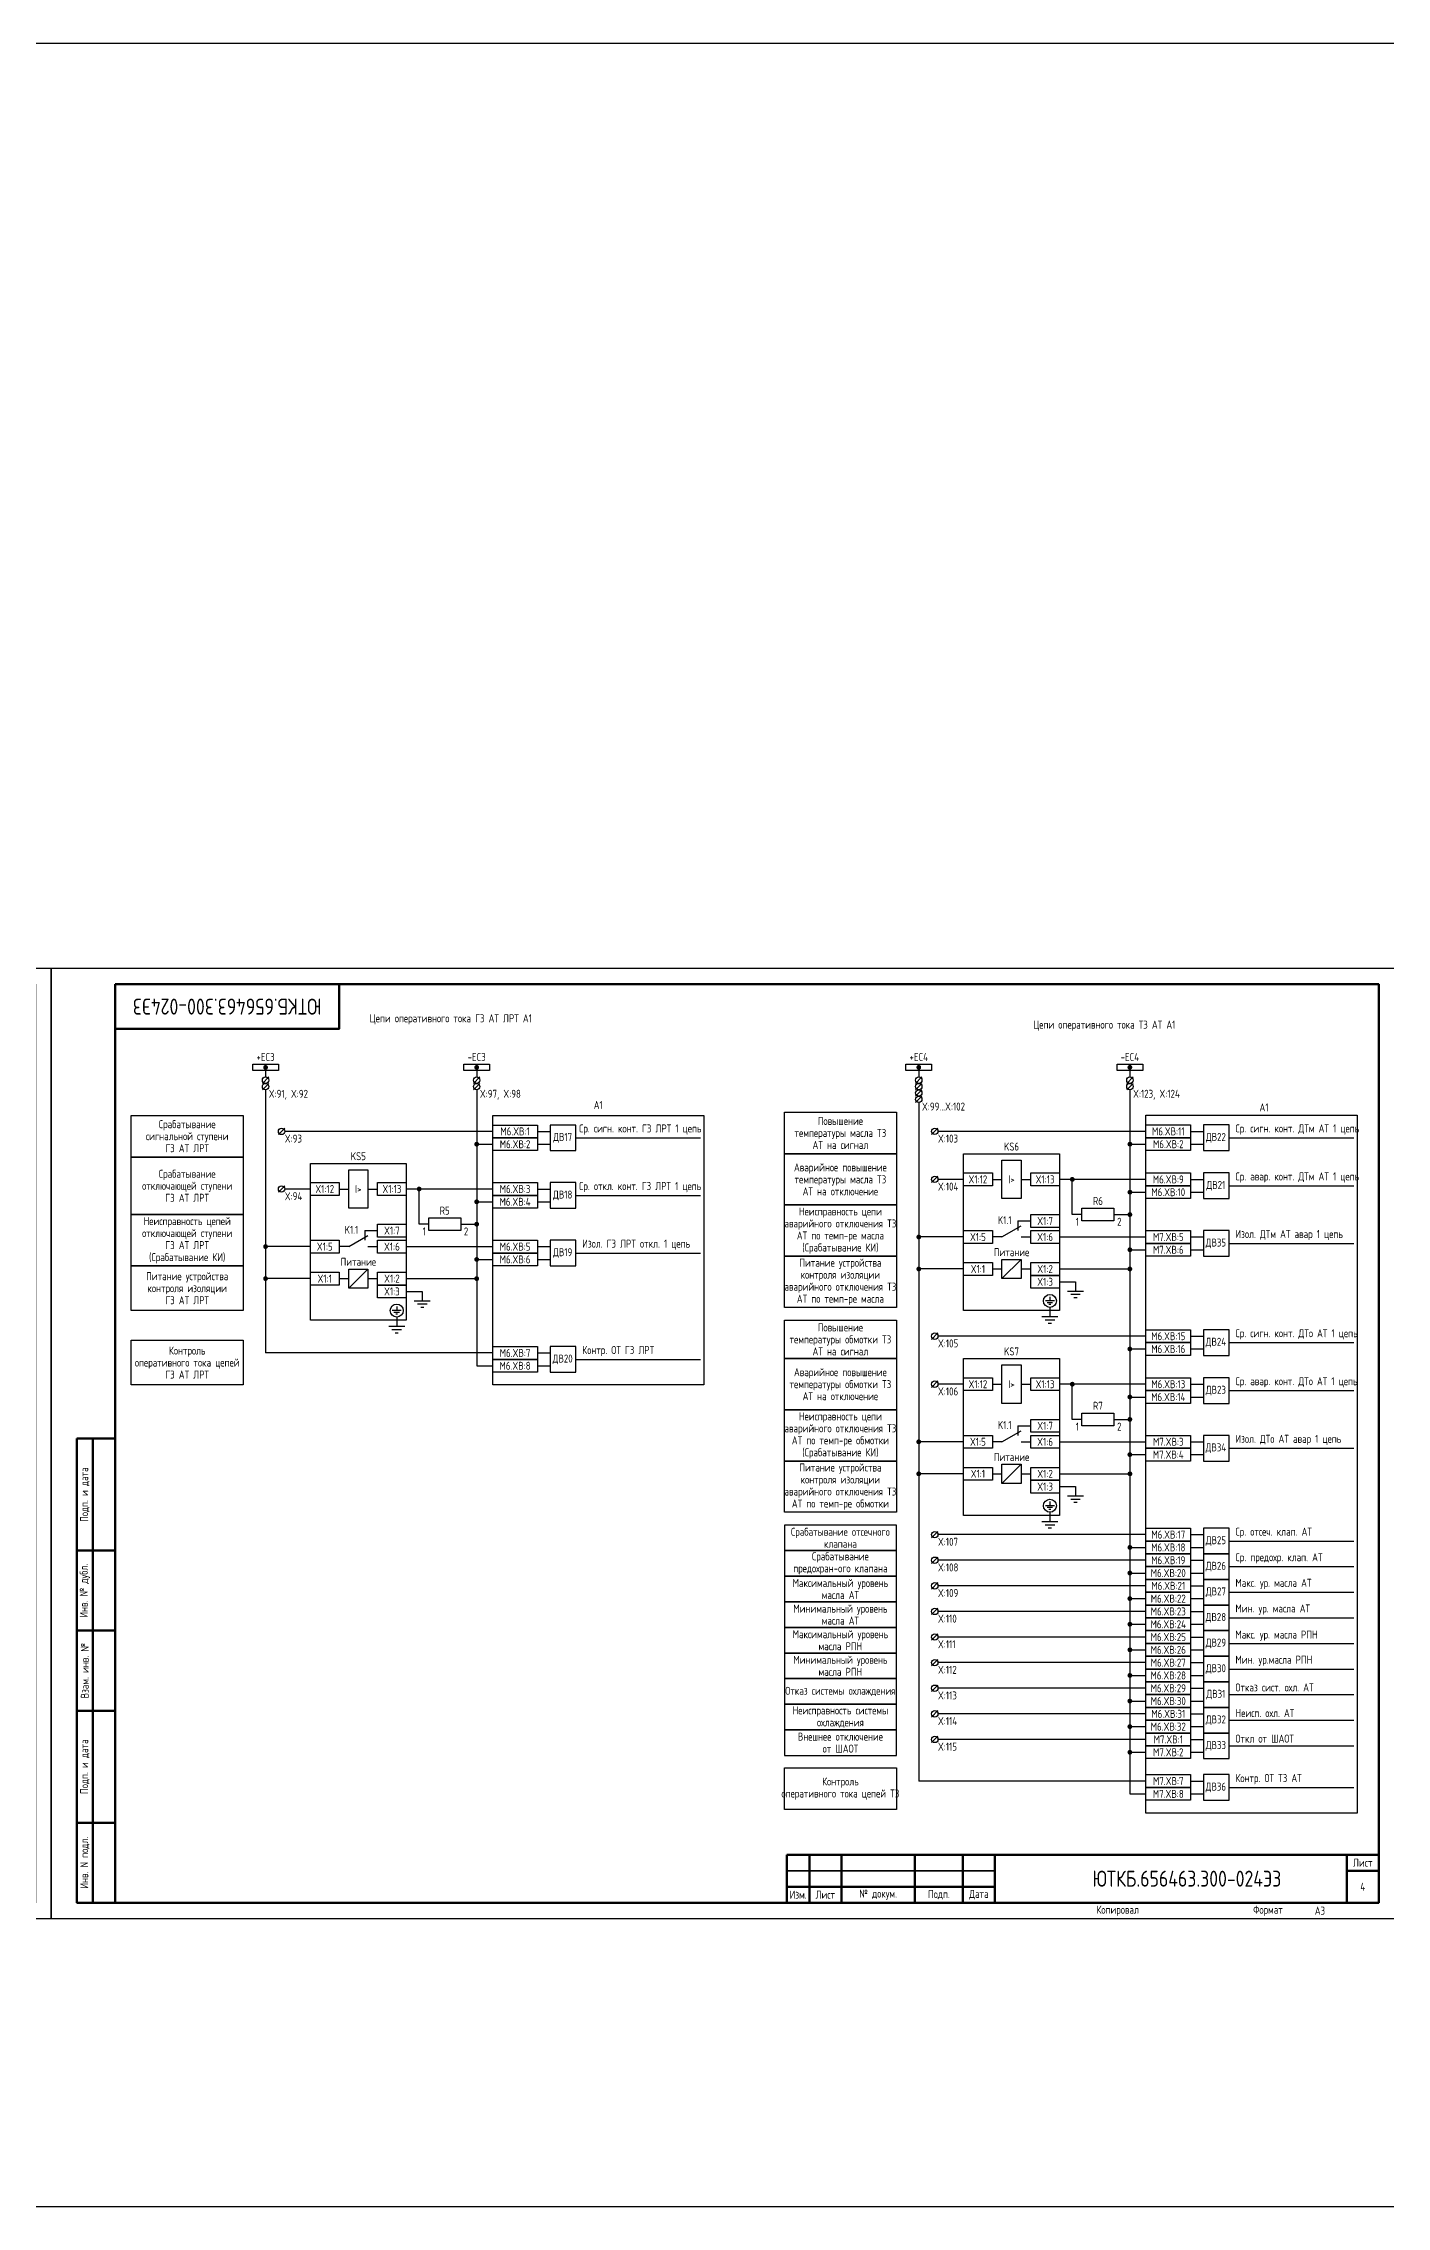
# Model space of a CAD drawing. Header units: millimetres. Extents: x -1244 to 6083, y -90 to 1191.
# Drawn here: x 1258 to 1678, y -90 to 586 of the extents above; entities that cross this region are included whole.
import ezdxf

# ---------------------------------------------------------------- set-up
doc = ezdxf.new("R2010")
doc.units = ezdxf.units.MM
doc.styles.add('Gost_type_A', font='GOST_0.TTF')

# ---------------------------------------------------------------- blocks, each defined once
blk = doc.blocks.new('Формат_А3')
blk.add_lwpolyline([(-420, 297), (0, 297), (0, 0), (-420, 0)], close=True)
at = {"lineweight": 50}
blk.add_lwpolyline([(-400, 292), (-5, 292), (-5, 5), (-400, 5)], close=True, dxfattribs=at)
blk = doc.blocks.new('POINT')
at = {"const_width": 0.75}
blk.add_lwpolyline([(-0.375, 0, 1), (0.375, 0, 1)], format="xyb", close=True, dxfattribs=at)
blk = doc.blocks.new('Шинка')
blk.add_lwpolyline([(-4, 1), (4, 1), (4, -1), (-4, -1)], close=True)
blk.add_blockref('POINT', (0, 0))
blk = doc.blocks.new('Штамп угловой верхний')
at = {"lineweight": 50}
blk.add_lwpolyline([(0, 0), (70, 0), (70, -14), (0, -14)], close=True, dxfattribs=at)
blk = doc.blocks.new('Штамп левый нижний')
at = {"lineweight": 50}
for points in [[(-12, 145), (-7, 145), (-7, 110), (-12, 110)], [(-7, 145), (0, 145), (0, 110), (-7, 110)], [(-12, 110), (-7, 110), (-7, 85), (-12, 85)], [(-7, 110), (0, 110), (0, 85), (-7, 85)], [(-12, 85), (-7, 85), (-7, 60), (-12, 60)], [(-7, 85), (0, 85), (0, 60), (-7, 60)], [(-12, 60), (-7, 60), (-7, 25), (-12, 25)], [(-7, 60), (0, 60), (0, 25), (-7, 25)], [(-12, 25), (-7, 25), (-7, 0), (-12, 0)], [(-7, 25), (0, 25), (0, 0), (-7, 0)]]:
    blk.add_lwpolyline(points, close=True, dxfattribs=at)
at = {"char_height": 2.5, "attachment_point": 5, "rotation": 90, "style": 'Gost_type_A'}
for s, insert, width in [('Подп. и дата', (-9.5, 127.5), 35), ('Инв. № дубл.', (-9.5, 97.5), 25), ('Взам. инв. №', (-9.5, 72.5), 25), ('Подп. и дата', (-9.5, 42.5), 35), ('Инв. N подл.', (-9.5, 12.5), 25)]:
    blk.add_mtext(s, dxfattribs=dict(at, insert=insert, width=width))
blk = doc.blocks.new('Штамп малый нижний')
at = {"lineweight": 50}
for points in [[(-185, 15), (-178, 15), (-178, 5), (-185, 5)], [(-178, 15), (-168, 15), (-168, 5), (-178, 5)], [(-168, 15), (-145, 15), (-145, 5), (-168, 5)], [(-145, 15), (-130, 15), (-130, 5), (-145, 5)], [(-130, 15), (-120, 15), (-120, 5), (-130, 5)], [(-120, 15), (-10, 15), (-10, 0), (-120, 0)], [(-10, 15), (0, 15), (0, 10), (-10, 10)], [(-10, 10), (0, 10), (0, 0), (-10, 0)], [(-185, 5), (-178, 5), (-178, 0), (-185, 0)], [(-178, 5), (-168, 5), (-168, 0), (-178, 0)], [(-168, 5), (-145, 5), (-145, 0), (-168, 0)], [(-145, 5), (-130, 5), (-130, 0), (-145, 0)], [(-130, 5), (-120, 5), (-120, 0), (-130, 0)]]:
    blk.add_lwpolyline(points, close=True, dxfattribs=at)
for points in [[(-185, 15), (-178, 15), (-178, 10), (-185, 10)], [(-178, 15), (-168, 15), (-168, 10), (-178, 10)], [(-168, 15), (-145, 15), (-145, 10), (-168, 10)], [(-145, 15), (-130, 15), (-130, 10), (-145, 10)], [(-130, 15), (-120, 15), (-120, 10), (-130, 10)], [(-185, 10), (-178, 10), (-178, 5), (-185, 5)], [(-178, 10), (-168, 10), (-168, 5), (-178, 5)], [(-168, 10), (-145, 10), (-145, 5), (-168, 5)], [(-145, 10), (-130, 10), (-130, 5), (-145, 5)], [(-130, 10), (-120, 10), (-120, 5), (-130, 5)]]:
    blk.add_lwpolyline(points, close=True)
at = {"char_height": 2.5, "style": 'Gost_type_A'}
for s, insert, width, attachment_point in [('Лист', (-5, 12.5), 10, 5), ('Изм.', (-181.5, 2.5), 7, 5), ('Лист', (-173, 2.5), 10, 5), ('№ докум.', (-156.5, 2.5), 23, 5), ('Подп.', (-137.5, 2.5), 15, 5), ('Дата', (-125, 2.5), 10, 5), ('Копировал', (-75, -2.53), 13.1202, 6), ('Формат', (-30, -2.53), 13.1202, 6)]:
    blk.add_mtext(s, dxfattribs=dict(at, insert=insert, width=width, attachment_point=attachment_point))

msp = doc.modelspace()

# ---------------------------------------------------------------- linework, layer by layer
for p, q in [((1327, 266), (1327, 263)), ((1393, 266), (1393, 263)), ((1531.2, 266.01), (1531.2, 263.01)), ((1597.2, 266.01), (1597.2, 263.01)), ((1328, 263), (1326, 261)), ((1328, 261), (1326, 259)), ((1327, 259), (1327, 176.76)), ((1394, 263), (1392, 261)), ((1394, 261), (1392, 259)), ((1393, 259), (1393, 172.77)), ((1532.2, 263.01), (1530.2, 261.01)), ((1532.2, 261.01), (1530.2, 259.01)), ((1532.2, 259.01), (1530.2, 257.01)), ((1532.2, 257.01), (1530.2, 255.01)), ((1598.2, 263.01), (1596.2, 261.01)), ((1598.2, 261.01), (1596.2, 259.01)), ((1597.2, 259.01), (1597.2, 39.01)), ((1531.2, 255.01), (1531.2, 43.01)), ((1333, 247), (1331, 245)), ((1398, 246), (1333, 246)), ((1412, 246), (1416, 246)), ((1424, 244), (1463, 244)), ((1537.2, 247.01), (1535.2, 245.01)), ((1602.2, 246.01), (1537.2, 246.01)), ((1616.2, 246.01), (1620.2, 246.01)), ((1628.2, 244.01), (1667.2, 244.01)), ((1393, 242), (1398, 242)), ((1412, 242), (1416, 242)), ((1597.2, 242.01), (1602.2, 242.01)), ((1616.2, 242.01), (1620.2, 242.01)), ((1537.2, 232.01), (1535.2, 230.01)), ((1545.2, 231.01), (1537.2, 231.01)), ((1554.2, 231.01), (1557.2, 231.01)), ((1563.2, 231.01), (1566.2, 231.01)), ((1602.2, 231.01), (1575.2, 231.01)), ((1579.2, 220.01), (1579.2, 231.01)), ((1616.2, 231.01), (1620.2, 231.01)), ((1333, 229), (1331, 227)), ((1341, 228), (1333, 228)), ((1350, 228), (1353, 228)), ((1359, 228), (1362, 228)), ((1398, 228), (1371, 228)), ((1375, 217), (1375, 228)), ((1393, 224), (1398, 224)), ((1412, 228), (1416, 228)), ((1412, 224), (1416, 224)), ((1424, 226), (1463, 226)), ((1597.2, 227.01), (1602.2, 227.01)), ((1616.2, 227.01), (1620.2, 227.01)), ((1628.2, 229.01), (1667.2, 229.01)), ((1378, 217), (1375, 217)), ((1388, 217), (1393, 217)), ((1557.2, 213.01), (1563.2, 216.47)), ((1562.2, 218.01), (1566.2, 218.01)), ((1562.2, 218.01), (1562.2, 215.01)), ((1582.2, 220.01), (1579.2, 220.01)), ((1592.2, 220.01), (1597.2, 220.01)), ((1341, 210), (1327, 210)), ((1353, 210), (1350, 210)), ((1353, 210), (1359, 213.46)), ((1358, 215), (1362, 215)), ((1358, 215), (1358, 212)), ((1359, 210), (1362, 210)), ((1371, 210), (1398, 210)), ((1412, 210), (1416, 210)), ((1545.2, 213.01), (1531.2, 213.01)), ((1557.2, 213.01), (1554.2, 213.01)), ((1563.2, 213.01), (1566.2, 213.01)), ((1575.2, 213.01), (1602.2, 213.01)), ((1616.2, 213.01), (1620.2, 213.01)), ((1628.2, 211.01), (1667.2, 211.01)), ((1353, 197), (1359, 203)), ((1393, 206), (1398, 206)), ((1412, 206), (1416, 206)), ((1424, 208), (1463, 208)), ((1545.2, 203.01), (1531.2, 203.01)), ((1554.2, 203.01), (1557.2, 203.01)), ((1557.2, 200.01), (1563.2, 206.01)), ((1563.2, 203.01), (1566.2, 203.01)), ((1575.2, 203.01), (1597.2, 203.01)), ((1597.2, 209.01), (1602.2, 209.01)), ((1616.2, 209.01), (1620.2, 209.01)), ((1341, 200), (1327, 200)), ((1350, 200), (1353, 200)), ((1359, 200), (1362, 200)), ((1371, 200), (1393, 200)), ((1575.2, 199.01), (1580.2, 199.01)), ((1371, 196), (1376, 196)), ((1537.2, 183.01), (1535.2, 181.01)), ((1398, 176.76), (1327, 176.76)), ((1412, 176.76), (1416, 176.76)), ((1602.2, 182.01), (1537.2, 182.01)), ((1597.2, 178.01), (1602.2, 178.01)), ((1616.2, 182.01), (1620.2, 182.01)), ((1616.2, 178.01), (1620.2, 178.01)), ((1628.2, 180.01), (1667.2, 180.01)), ((1393, 172.77), (1398, 172.77)), ((1412, 172.76), (1416, 172.76)), ((1424, 174.76), (1463, 174.76)), ((1537.2, 168.01), (1535.2, 166.01)), ((1545.2, 167.01), (1537.2, 167.01)), ((1554.2, 167.01), (1557.2, 167.01)), ((1563.2, 167.01), (1566.2, 167.01)), ((1602.2, 167.01), (1575.2, 167.01)), ((1579.2, 156.01), (1579.2, 167.01)), ((1597.2, 163.01), (1602.2, 163.01)), ((1616.2, 167.01), (1620.2, 167.01)), ((1616.2, 163.01), (1620.2, 163.01)), ((1628.2, 165.01), (1667.2, 165.01)), ((1582.2, 156.01), (1579.2, 156.01)), ((1592.2, 156.01), (1597.2, 156.01)), ((1545.2, 149.01), (1531.2, 149.01)), ((1557.2, 149.01), (1554.2, 149.01)), ((1557.2, 149.01), (1563.2, 152.47)), ((1562.2, 154.01), (1566.2, 154.01)), ((1562.2, 154.01), (1562.2, 151.01)), ((1563.2, 149.01), (1566.2, 149.01)), ((1575.2, 149.01), (1602.2, 149.01)), ((1616.2, 149.01), (1620.2, 149.01)), ((1557.2, 136.01), (1563.2, 142.01)), ((1597.2, 145.01), (1602.2, 145.01)), ((1616.2, 145.01), (1620.2, 145.01)), ((1628.2, 147.01), (1667.2, 147.01)), ((1545.2, 139.01), (1531.2, 139.01)), ((1554.2, 139.01), (1557.2, 139.01)), ((1563.2, 139.01), (1566.2, 139.01)), ((1575.2, 139.01), (1597.2, 139.01)), ((1575.2, 135.01), (1580.2, 135.01)), ((1537.2, 121.01), (1535.2, 119.01)), ((1602.2, 120.01), (1537.2, 120.01)), ((1597.2, 116.01), (1602.2, 116.01)), ((1616.2, 120.01), (1620.2, 120.01)), ((1616.2, 116.01), (1620.2, 116.01)), ((1628.2, 118.01), (1667.2, 118.01)), ((1537.2, 113.01), (1535.2, 111.01)), ((1602.2, 112.01), (1537.2, 112.01)), ((1616.2, 112.01), (1620.2, 112.01)), ((1628.2, 110.01), (1667.2, 110.01)), ((1537.2, 105.01), (1535.2, 103.01)), ((1602.2, 104.01), (1537.2, 104.01)), ((1597.2, 108.01), (1602.2, 108.01)), ((1616.2, 108.01), (1620.2, 108.01)), ((1616.2, 104.01), (1620.2, 104.01)), ((1628.2, 102.01), (1667.2, 102.01)), ((1537.2, 97.01), (1535.2, 95.01)), ((1602.2, 96.01), (1537.2, 96.01)), ((1597.2, 100.01), (1602.2, 100.01)), ((1616.2, 100.01), (1620.2, 100.01)), ((1616.2, 96.01), (1620.2, 96.01)), ((1537.2, 89.01), (1535.2, 87.01)), ((1602.2, 88.01), (1537.2, 88.01)), ((1597.2, 92.01), (1602.2, 92.01)), ((1616.2, 92.01), (1620.2, 92.01)), ((1616.2, 88.01), (1620.2, 88.01)), ((1628.2, 94.01), (1667.2, 94.01)), ((1597.2, 84.01), (1602.2, 84.01)), ((1616.2, 84.01), (1620.2, 84.01)), ((1628.2, 86.01), (1667.2, 86.01)), ((1537.2, 81.01), (1535.2, 79.01)), ((1602.2, 80.01), (1537.2, 80.01)), ((1597.2, 76.01), (1602.2, 76.01)), ((1616.2, 80.01), (1620.2, 80.01)), ((1616.2, 76.01), (1620.2, 76.01)), ((1628.2, 78.01), (1667.2, 78.01)), ((1537.2, 73.01), (1535.2, 71.01)), ((1602.2, 72.01), (1537.2, 72.01)), ((1597.2, 68.01), (1602.2, 68.01)), ((1616.2, 72.01), (1620.2, 72.01)), ((1616.2, 68.01), (1620.2, 68.01)), ((1628.2, 70.01), (1667.2, 70.01)), ((1537.2, 65.01), (1535.2, 63.01)), ((1602.2, 64.01), (1537.2, 64.01)), ((1616.2, 64.01), (1620.2, 64.01)), ((1628.2, 62.01), (1667.2, 62.01)), ((1537.2, 57.01), (1535.2, 55.01)), ((1602.2, 56.01), (1537.2, 56.01)), ((1597.2, 60.01), (1602.2, 60.01)), ((1616.2, 60.01), (1620.2, 60.01)), ((1616.2, 56.01), (1620.2, 56.01)), ((1597.2, 52.01), (1602.2, 52.01)), ((1616.2, 52.01), (1620.2, 52.01)), ((1628.2, 54.01), (1667.2, 54.01)), ((1602.2, 43.01), (1531.2, 43.01)), ((1616.2, 43.01), (1620.2, 43.01)), ((1628.2, 41.01), (1667.2, 41.01)), ((1597.2, 39.01), (1602.2, 39.01)), ((1616.2, 39.01), (1620.2, 39.01))]:
    msp.add_line(p, q)
at = {"ltscale": 4.32}
for p, q in [((1580.2, 199.01), (1580.2, 196.01)), ((1369.42, 190.02), (1366.58, 190.02)), ((1368.85, 189.45), (1367.15, 189.45)), ((1368, 191.3), (1368, 190.02)), ((1378.5, 193), (1373.5, 193)), ((1377.5, 192), (1374.5, 192)), ((1376.5, 191), (1375.5, 191)), ((1376, 196), (1376, 193)), ((1573.62, 193.03), (1570.77, 193.03)), ((1573.05, 192.46), (1571.34, 192.46)), ((1572.48, 191.89), (1571.91, 191.89)), ((1572.2, 194.31), (1572.2, 193.03)), ((1572.2, 191.01), (1572.2, 188.01)), ((1582.7, 196.01), (1577.7, 196.01)), ((1581.7, 195.01), (1578.7, 195.01)), ((1580.7, 194.01), (1579.7, 194.01)), ((1370.5, 185), (1365.5, 185)), ((1369.5, 184), (1366.5, 184)), ((1368.5, 183), (1367.5, 183)), ((1368.28, 188.88), (1367.72, 188.88)), ((1368, 188), (1368, 185)), ((1574.7, 188.01), (1569.7, 188.01)), ((1573.7, 187.01), (1570.7, 187.01)), ((1572.7, 186.01), (1571.7, 186.01)), ((1573.62, 129.03), (1570.77, 129.03)), ((1573.05, 128.46), (1571.34, 128.46)), ((1572.2, 130.31), (1572.2, 129.03)), ((1582.7, 132.01), (1577.7, 132.01)), ((1581.7, 131.01), (1578.7, 131.01)), ((1580.7, 130.01), (1579.7, 130.01)), ((1580.2, 135.01), (1580.2, 132.01)), ((1574.7, 124.01), (1569.7, 124.01)), ((1573.7, 123.01), (1570.7, 123.01)), ((1572.7, 122.01), (1571.7, 122.01)), ((1572.48, 127.89), (1571.91, 127.89)), ((1572.2, 127.01), (1572.2, 124.01))]:
    msp.add_line(p, q, dxfattribs=at)
for points in [[(-1117.42, 586), (6083.28, 586), (6083.28, -90), (-1117.42, -90)], [(1320, 238), (1285, 238), (1285, 251), (1320, 251)], [(1398, 251), (1464, 251), (1464, 166.81), (1398, 166.81)], [(1524.2, 239.01), (1489.2, 239.01), (1489.2, 252.01), (1524.2, 252.01)], [(1602.2, 251.1), (1668.2, 251.1), (1668.2, 33.01), (1602.2, 33.01)], [(1398, 248), (1412, 248), (1412, 244), (1398, 244)], [(1398, 244), (1412, 244), (1412, 240), (1398, 240)], [(1602.2, 248.01), (1616.2, 248.01), (1616.2, 244.01), (1602.2, 244.01)], [(1602.2, 244.01), (1616.2, 244.01), (1616.2, 240.01), (1602.2, 240.01)], [(1320, 220), (1285, 220), (1285, 238), (1320, 238)], [(1524.2, 223.01), (1489.2, 223.01), (1489.2, 239.01), (1524.2, 239.01)], [(1545.2, 239.01), (1575.2, 239.01), (1575.2, 190.01), (1545.2, 190.01)], [(1557.2, 237.01), (1563.2, 237.01), (1563.2, 225.01), (1557.2, 225.01)], [(1341, 236), (1371, 236), (1371, 187), (1341, 187)], [(1341, 230), (1350, 230), (1350, 226), (1341, 226)], [(1353, 234), (1359, 234), (1359, 222), (1353, 222)], [(1362, 230), (1371, 230), (1371, 226), (1362, 226)], [(1398, 230), (1412, 230), (1412, 226), (1398, 226)], [(1545.2, 233.01), (1554.2, 233.01), (1554.2, 229.01), (1545.2, 229.01)], [(1566.2, 233.01), (1575.2, 233.01), (1575.2, 229.01), (1566.2, 229.01)], [(1602.2, 233.01), (1616.2, 233.01), (1616.2, 229.01), (1602.2, 229.01)], [(1398, 226), (1412, 226), (1412, 222), (1398, 222)], [(1602.2, 229.01), (1616.2, 229.01), (1616.2, 225.01), (1602.2, 225.01)], [(1320, 204), (1285, 204), (1285, 220), (1320, 220)], [(1362, 217), (1371, 217), (1371, 213), (1362, 213)], [(1378, 219), (1388, 219), (1388, 215), (1378, 215)], [(1524.2, 207.01), (1489.2, 207.01), (1489.2, 223.01), (1524.2, 223.01)], [(1566.2, 220.01), (1575.2, 220.01), (1575.2, 216.01), (1566.2, 216.01)], [(1582.2, 222.01), (1592.2, 222.01), (1592.2, 218.01), (1582.2, 218.01)], [(1341, 212), (1350, 212), (1350, 208), (1341, 208)], [(1362, 212), (1371, 212), (1371, 208), (1362, 208)], [(1398, 212), (1412, 212), (1412, 208), (1398, 208)], [(1545.2, 215.01), (1554.2, 215.01), (1554.2, 211.01), (1545.2, 211.01)], [(1566.2, 215.01), (1575.2, 215.01), (1575.2, 211.01), (1566.2, 211.01)], [(1602.2, 215.01), (1616.2, 215.01), (1616.2, 211.01), (1602.2, 211.01)], [(1602.2, 211.01), (1616.2, 211.01), (1616.2, 207.01), (1602.2, 207.01)], [(1320, 190), (1285, 190), (1285, 204), (1320, 204)], [(1353, 203), (1359, 203), (1359, 197), (1353, 197)], [(1398, 208), (1412, 208), (1412, 204), (1398, 204)], [(1524.2, 191.01), (1489.2, 191.01), (1489.2, 207.01), (1524.2, 207.01)], [(1545.2, 205.01), (1554.2, 205.01), (1554.2, 201.01), (1545.2, 201.01)], [(1557.2, 206.01), (1563.2, 206.01), (1563.2, 200.01), (1557.2, 200.01)], [(1566.2, 205.01), (1575.2, 205.01), (1575.2, 201.01), (1566.2, 201.01)], [(1341, 202), (1350, 202), (1350, 198), (1341, 198)], [(1362, 202), (1371, 202), (1371, 198), (1362, 198)], [(1362, 198), (1371, 198), (1371, 194), (1362, 194)], [(1566.2, 201.01), (1575.2, 201.01), (1575.2, 197.01), (1566.2, 197.01)], [(1524.2, 175.01), (1489.2, 175.01), (1489.2, 187.01), (1524.2, 187.01)], [(1602.2, 184.01), (1616.2, 184.01), (1616.2, 180.01), (1602.2, 180.01)], [(1320, 166.76), (1285, 166.76), (1285, 180.76), (1320, 180.76)], [(1398, 178.76), (1412, 178.76), (1412, 174.76), (1398, 174.76)], [(1602.2, 180.01), (1616.2, 180.01), (1616.2, 176.01), (1602.2, 176.01)], [(1398, 174.76), (1412, 174.76), (1412, 170.76), (1398, 170.76)], [(1524.2, 159.01), (1489.2, 159.01), (1489.2, 175.01), (1524.2, 175.01)], [(1545.2, 175.01), (1575.2, 175.01), (1575.2, 126.01), (1545.2, 126.01)], [(1545.2, 169.01), (1554.2, 169.01), (1554.2, 165.01), (1545.2, 165.01)], [(1557.2, 173.01), (1563.2, 173.01), (1563.2, 161.01), (1557.2, 161.01)], [(1566.2, 169.01), (1575.2, 169.01), (1575.2, 165.01), (1566.2, 165.01)], [(1602.2, 169.01), (1616.2, 169.01), (1616.2, 165.01), (1602.2, 165.01)], [(1602.2, 165.01), (1616.2, 165.01), (1616.2, 161.01), (1602.2, 161.01)], [(1524.2, 143.01), (1489.2, 143.01), (1489.2, 159.01), (1524.2, 159.01)], [(1566.2, 156.01), (1575.2, 156.01), (1575.2, 152.01), (1566.2, 152.01)], [(1582.2, 158.01), (1592.2, 158.01), (1592.2, 154.01), (1582.2, 154.01)], [(1545.2, 151.01), (1554.2, 151.01), (1554.2, 147.01), (1545.2, 147.01)], [(1566.2, 151.01), (1575.2, 151.01), (1575.2, 147.01), (1566.2, 147.01)], [(1602.2, 151.01), (1616.2, 151.01), (1616.2, 147.01), (1602.2, 147.01)], [(1524.2, 127.01), (1489.2, 127.01), (1489.2, 143.01), (1524.2, 143.01)], [(1557.2, 142.01), (1563.2, 142.01), (1563.2, 136.01), (1557.2, 136.01)], [(1602.2, 147.01), (1616.2, 147.01), (1616.2, 143.01), (1602.2, 143.01)], [(1545.2, 141.01), (1554.2, 141.01), (1554.2, 137.01), (1545.2, 137.01)], [(1566.2, 141.01), (1575.2, 141.01), (1575.2, 137.01), (1566.2, 137.01)], [(1566.2, 137.01), (1575.2, 137.01), (1575.2, 133.01), (1566.2, 133.01)], [(1602.2, 122.01), (1616.2, 122.01), (1616.2, 118.01), (1602.2, 118.01)], [(1602.2, 118.01), (1616.2, 118.01), (1616.2, 114.01), (1602.2, 114.01)], [(1602.2, 114.01), (1616.2, 114.01), (1616.2, 110.01), (1602.2, 110.01)], [(1602.2, 110.01), (1616.2, 110.01), (1616.2, 106.01), (1602.2, 106.01)], [(1602.2, 106.01), (1616.2, 106.01), (1616.2, 102.01), (1602.2, 102.01)], [(1602.2, 102.01), (1616.2, 102.01), (1616.2, 98.01), (1602.2, 98.01)], [(1602.2, 98.01), (1616.2, 98.01), (1616.2, 94.01), (1602.2, 94.01)], [(1602.2, 94.01), (1616.2, 94.01), (1616.2, 90.01), (1602.2, 90.01)], [(1602.2, 90.01), (1616.2, 90.01), (1616.2, 86.01), (1602.2, 86.01)], [(1602.2, 86.01), (1616.2, 86.01), (1616.2, 82.01), (1602.2, 82.01)], [(1602.2, 82.01), (1616.2, 82.01), (1616.2, 78.01), (1602.2, 78.01)], [(1602.2, 78.01), (1616.2, 78.01), (1616.2, 74.01), (1602.2, 74.01)], [(1602.2, 74.01), (1616.2, 74.01), (1616.2, 70.01), (1602.2, 70.01)], [(1602.2, 70.01), (1616.2, 70.01), (1616.2, 66.01), (1602.2, 66.01)], [(1602.2, 66.01), (1616.2, 66.01), (1616.2, 62.01), (1602.2, 62.01)], [(1602.2, 62.01), (1616.2, 62.01), (1616.2, 58.01), (1602.2, 58.01)], [(1602.2, 58.01), (1616.2, 58.01), (1616.2, 54.01), (1602.2, 54.01)], [(1602.2, 54.01), (1616.2, 54.01), (1616.2, 50.01), (1602.2, 50.01)], [(1524.2, 34.15), (1489.2, 34.15), (1489.2, 47.15), (1524.2, 47.15)], [(1602.2, 45.01), (1616.2, 45.01), (1616.2, 41.01), (1602.2, 41.01)], [(1602.2, 41.01), (1616.2, 41.01), (1616.2, 37.01), (1602.2, 37.01)]]:
    msp.add_lwpolyline(points, close=True)
at = {"ltscale": 4}
for points in [[(1416, 240), (1424, 240), (1424, 248), (1416, 248)], [(1620.2, 240.01), (1628.2, 240.01), (1628.2, 248.01), (1620.2, 248.01)], [(1416, 222), (1424, 222), (1424, 230), (1416, 230)], [(1620.2, 225.01), (1628.2, 225.01), (1628.2, 233.01), (1620.2, 233.01)], [(1416, 204), (1424, 204), (1424, 212), (1416, 212)], [(1620.2, 207.01), (1628.2, 207.01), (1628.2, 215.01), (1620.2, 215.01)], [(1620.2, 176.01), (1628.2, 176.01), (1628.2, 184.01), (1620.2, 184.01)], [(1416, 170.76), (1424, 170.76), (1424, 178.76), (1416, 178.76)], [(1620.2, 161.01), (1628.2, 161.01), (1628.2, 169.01), (1620.2, 169.01)], [(1620.2, 143.01), (1628.2, 143.01), (1628.2, 151.01), (1620.2, 151.01)], [(1620.2, 114.01), (1628.2, 114.01), (1628.2, 122.01), (1620.2, 122.01)], [(1620.2, 106.01), (1628.2, 106.01), (1628.2, 114.01), (1620.2, 114.01)], [(1620.2, 98.01), (1628.2, 98.01), (1628.2, 106.01), (1620.2, 106.01)], [(1620.2, 90.01), (1628.2, 90.01), (1628.2, 98.01), (1620.2, 98.01)], [(1620.2, 82.01), (1628.2, 82.01), (1628.2, 90.01), (1620.2, 90.01)], [(1620.2, 74.01), (1628.2, 74.01), (1628.2, 82.01), (1620.2, 82.01)], [(1620.2, 66.01), (1628.2, 66.01), (1628.2, 74.01), (1620.2, 74.01)], [(1620.2, 58.01), (1628.2, 58.01), (1628.2, 66.01), (1620.2, 66.01)], [(1620.2, 50.01), (1628.2, 50.01), (1628.2, 58.01), (1620.2, 58.01)], [(1620.2, 37.01), (1628.2, 37.01), (1628.2, 45.01), (1620.2, 45.01)]]:
    msp.add_lwpolyline(points, close=True, dxfattribs=at)
at = {"linetype": 'Continuous', "ltscale": 4}
for points in [[(1489.2, 115.01), (1524.2, 115.01), (1524.2, 123.01), (1489.2, 123.01)], [(1489.2, 107.01), (1524.2, 107.01), (1524.2, 115.01), (1489.2, 115.01)], [(1489.2, 99.01), (1524.2, 99.01), (1524.2, 107.01), (1489.2, 107.01)], [(1489.2, 91.01), (1524.2, 91.01), (1524.2, 99.01), (1489.2, 99.01)], [(1489.2, 83.01), (1524.2, 83.01), (1524.2, 91.01), (1489.2, 91.01)], [(1489.2, 75.01), (1524.2, 75.01), (1524.2, 83.01), (1489.2, 83.01)], [(1489.2, 67.01), (1524.2, 67.01), (1524.2, 75.01), (1489.2, 75.01)], [(1489.2, 59.01), (1524.2, 59.01), (1524.2, 67.01), (1489.2, 67.01)], [(1489.2, 51.01), (1524.2, 51.01), (1524.2, 59.01), (1489.2, 59.01)]]:
    msp.add_lwpolyline(points, close=True, dxfattribs=at)
for centre, radius in [((1327, 262), 1), ((1327, 260), 1), ((1393, 262), 1), ((1393, 260), 1), ((1531.2, 262.01), 1), ((1531.2, 260.01), 1), ((1531.2, 258.01), 1), ((1531.2, 256.01), 1), ((1597.2, 262.01), 1), ((1597.2, 260.01), 1), ((1332, 246), 1), ((1536.2, 246.01), 1), ((1536.2, 231.01), 1), ((1332, 228), 1), ((1368, 190.02), 2.02), ((1572.2, 193.03), 2.02), ((1536.2, 182.01), 1), ((1536.2, 167.01), 1), ((1572.2, 129.03), 2.02), ((1536.2, 120.01), 1), ((1536.2, 112.01), 1), ((1536.2, 104.01), 1), ((1536.2, 96.01), 1), ((1536.2, 88.01), 1), ((1536.2, 80.01), 1), ((1536.2, 72.01), 1), ((1536.2, 64.01), 1), ((1536.2, 56.01), 1)]:
    msp.add_circle(centre, radius)

# ---------------------------------------------------------------- block references
at = {"color": 1}
for name, p in [('Формат_А3', (1260, 0)), ('Формат_А3', (1680, 0)), ('Штамп левый нижний', (1280, 5)), ('Штамп малый нижний', (1675, 5))]:
    msp.add_blockref(name, p, dxfattribs=at)
for name, p in [('Штамп угловой верхний', (1280, 292)), ('Шинка', (1327, 266)), ('Шинка', (1393, 266)), ('Шинка', (1531.2, 266.01)), ('Шинка', (1597.2, 266.01)), ('POINT', (1393, 242)), ('POINT', (1597.2, 242.01)), ('POINT', (1579.2, 231.01)), ('POINT', (1375, 228)), ('POINT', (1393, 224)), ('POINT', (1597.2, 227.01)), ('POINT', (1393, 217)), ('POINT', (1597.2, 220.01)), ('POINT', (1327, 210)), ('POINT', (1531.2, 213.01)), ('POINT', (1597.2, 209.01)), ('POINT', (1393, 206)), ('POINT', (1531.2, 203.01)), ('POINT', (1597.2, 203.01)), ('POINT', (1327, 200)), ('POINT', (1393, 200)), ('POINT', (1597.2, 178.01)), ('POINT', (1579.2, 167.01)), ('POINT', (1597.2, 163.01)), ('POINT', (1597.2, 156.01)), ('POINT', (1531.2, 149.01)), ('POINT', (1597.2, 145.01)), ('POINT', (1531.2, 139.01)), ('POINT', (1597.2, 139.01)), ('POINT', (1597.2, 116.01)), ('POINT', (1597.2, 108.01)), ('POINT', (1597.2, 100.01)), ('POINT', (1597.2, 92.01)), ('POINT', (1597.2, 84.01)), ('POINT', (1597.2, 76.01)), ('POINT', (1597.2, 68.01)), ('POINT', (1597.2, 60.01)), ('POINT', (1597.2, 52.01))]:
    msp.add_blockref(name, p)

# ---------------------------------------------------------------- texts
at = {"insert": (1315, 285), "char_height": 5, "width": 70, "attachment_point": 5, "rotation": 180, "style": 'Gost_type_A'}
msp.add_mtext('ЮТКБ.656463.300-024Э3', dxfattribs=at)
at = {"char_height": 2.5, "line_spacing_factor": 0.9, "style": 'Gost_type_A'}
for s, insert, width, attachment_point in [('Цепи оперативного тока ГЗ АТ ЛРТ А1', (1384.9, 281), 197.5, 5), ('X:91, X:92', (1328, 259), 16, 1), ('X:97, X:98', (1394, 259), 16, 1), ('X:123, X:124', (1598.2, 259.01), 16, 1), ('A1', (1431, 253), 66, 8), ('Повышение\\Pтемпературы масла ТЗ\\PАТ на сигнал', (1506.7, 245.51), 35, 5), ('X:99...X:102', (1532.2, 255.01), 16, 1), ('A1', (1639.13, 252.24), 73.8762, 8), ('Срабатывание\\Pсигнальной ступени\\PГЗ АТ ЛРТ', (1302.5, 244.5), 35, 5), ('X:93', (1333, 245), 8, 1), ('X:103', (1537.2, 245.01), 8, 1), ('KS5', (1356, 237), 30, 8), ('KS6', (1560.2, 240.01), 30, 8), ('Срабатывание\\Pотключающей ступени\\PГЗ АТ ЛРТ', (1302.5, 229), 35, 5), ('Аварийное повышение\\Pтемпературы масла ТЗ\\PАТ на отключение', (1506.7, 231.01), 35, 5), ('X:104', (1537.2, 230.01), 8, 1), ('X:94', (1333, 227), 8, 1), ('R6', (1587.2, 223.01), 10, 8), ('Неисправность цепей отключающей ступени \\PГЗ АТ ЛРТ\\P(Срабатывание КИ)', (1302.5, 212), 35, 5), ('K1.1', (1356, 214), 12, 9), ('R5', (1383, 220), 10, 8), ('Неисправность цепи аварийного отключения ТЗ АТ по темп-ре масла (Срабатывание КИ)', (1506.7, 215.01), 35, 5), ('K1.1', (1560.2, 217.01), 12, 9), ('{\\T0.9;1}', (1581.2, 219.01), 5, 3), ('{\\T0.9;2}', (1593.2, 219.01), 5, 1), ('{\\T0.9;1}', (1377, 216), 5, 3), ('{\\T0.9;2}', (1389, 216), 5, 1), ('Питание устройства контроля изоляции\\Pаварийного отключения ТЗ АТ по темп-ре масла', (1506.7, 199.01), 35, 5), ('Питание устройства контроля изоляции\\PГЗ АТ ЛРТ', (1302.5, 197), 35, 5), ('Повышение\\Pтемпературы обмотки ТЗ\\PАТ на сигнал', (1506.7, 181.01), 35, 5), ('Контроль\\Pоперативного тока цепей ГЗ АТ ЛРТ', (1302.5, 173.76), 35, 5), ('X:105', (1537.2, 181.01), 8, 1), ('KS7', (1560.2, 176.01), 30, 8), ('Аварийное повышение\\Pтемпературы обмотки ТЗ\\PАТ на отключение', (1506.7, 167.01), 35, 5), ('X:106', (1537.2, 166.01), 8, 1), ('Неисправность цепи аварийного отключения ТЗ АТ по темп-ре обмотки (Срабатывание КИ)', (1506.7, 151.01), 35, 5), ('K1.1', (1560.2, 153.01), 12, 9), ('R7', (1587.2, 159.01), 10, 8), ('{\\T0.9;1}', (1581.2, 155.01), 5, 3), ('{\\T0.9;2}', (1593.2, 155.01), 5, 1), ('Питание устройства контроля изоляции\\Pаварийного отключения ТЗ АТ по темп-ре обмотки ', (1506.7, 135.01), 35, 5), ('Срабатывание отсечного клапана', (1506.7, 119.01), 35, 5), ('X:107', (1537.2, 119.01), 8, 1), ('Срабатывание предохран-ого клапана', (1506.7, 111.01), 35, 5), ('X:108', (1537.2, 111.01), 8, 1), ('Максимальный уровень масла АТ', (1506.7, 103.01), 35, 5), ('X:109', (1537.2, 103.01), 8, 1), ('Минимальный уровень масла АТ', (1506.7, 95.01), 35, 5), ('X:110', (1537.2, 95.01), 8, 1), ('Максимальный уровень масла РПН', (1506.7, 87.01), 35, 5), ('Минимальный уровень масла РПН', (1506.7, 79.01), 35, 5), ('X:111', (1537.2, 87.01), 8, 1), ('X:112', (1537.2, 79.01), 8, 1), ('Отказ системы охлаждения', (1506.7, 71.01), 35, 5), ('X:113', (1537.2, 71.01), 8, 1), ('Неисправность системы охлаждения', (1506.7, 63.01), 35, 5), ('X:114', (1537.2, 63.01), 8, 1), ('Внешнее отключение\\Pот ШАОТ', (1506.7, 55.01), 35, 5), ('X:115', (1537.2, 55.01), 8, 1), ('Контроль\\Pоперативного тока цепей ТЗ', (1506.7, 40.65), 35, 5)]:
    msp.add_mtext(s, dxfattribs=dict(at, insert=insert, width=width, attachment_point=attachment_point))
at = {"lineweight": 25, "insert": (1589.2, 279.02), "char_height": 2.5, "width": 145, "attachment_point": 5, "line_spacing_factor": 0.9, "style": 'Gost_type_A'}
msp.add_mtext('Цепи оперативного тока ТЗ АТ А1', dxfattribs=at)
at = {"style": 'Gost_type_A'}
for s, insert, char_height, width, attachment_point in [('+EC3', (1327, 268), 2.5, 10, 8), ('-EC3', (1393, 268), 2.5, 10, 8), ('+EC4', (1531.2, 268.01), 2.5, 10, 8), ('-EC4', (1597.2, 268.01), 2.5, 10, 8), ('M6.XВ:1', (1405, 246), 2.5, 14, 5), ('ДВ17', (1419.88, 244), 2.5, 7.7588, 5), ('Ср. сигн. конт. ГЗ ЛРТ 1 цепь', (1425, 245), 2.5, 44.8565, 7), ('M6.XВ:11', (1609.2, 246.01), 2.5, 14, 5), ('ДВ22', (1624.08, 244.01), 2.5, 7.7588, 5), ('Ср. сигн. конт. ДТм АТ 1 цепь', (1630.2, 245.01), 2.5, 39.6324, 7), ('M6.XВ:2', (1405, 242), 2.5, 14, 5), ('M6.XВ:2', (1609.2, 242.01), 2.5, 14, 5), ('Ср. откл. конт. ГЗ ЛРТ 1 цепь', (1425, 227), 2.5, 43.1126, 7), ('X1:12', (1549.69, 231.01), 2.5, 9.0043, 5), ('I>', (1560.19, 231.01), 2.5, 6.0044, 5), ('X1:13', (1570.69, 231.01), 2.5, 9.0043, 5), ('M6.XВ:9', (1609.2, 231.01), 2.5, 14, 5), ('ДВ21', (1624.08, 229.01), 2.5, 7.7588, 5), ('Ср. авар. конт. ДТм АТ 1 цепь', (1630.2, 230.01), 2.5, 38, 7), ('X1:12', (1345.5, 228), 2.5, 9.0043, 5), ('I>', (1356, 228), 2.5, 6.0044, 5), ('X1:13', (1366.5, 228), 2.5, 9.0043, 5), ('M6.XВ:4', (1405, 224), 2.5, 14, 5), ('M6.XВ:3', (1405, 228), 2.5, 14, 5), ('ДВ18', (1419.88, 226), 2.5, 7.7588, 5), ('M6.XВ:10', (1609.2, 227.01), 2.5, 14, 5), ('X1:7', (1570.69, 218.01), 2.5, 9.0043, 5), ('X1:5', (1345.5, 210), 2.5, 9.0043, 5), ('X1:6', (1366.5, 210), 2.5, 9.0043, 5), ('X1:7', (1366.5, 215), 2.5, 9.0043, 5), ('M6.XВ:5', (1405, 210), 2.5, 14, 5), ('Изол. ГЗ ЛРТ откл. 1 цепь', (1426, 209), 2.5, 46.0438, 7), ('X1:5', (1549.69, 213.01), 2.5, 9.0043, 5), ('X1:6', (1570.69, 213.01), 2.5, 9.0043, 5), ('M7.XВ:5', (1609.2, 213.01), 2.5, 14, 5), ('M7.XВ:6', (1609.2, 209.01), 2.5, 14, 5), ('ДВ35', (1624.08, 211.01), 2.5, 7.7588, 5), ('Изол. ДТм АТ авар 1 цепь', (1630.2, 212.01), 2.5, 33.8688, 7), ('Питание', (1356, 204), 2.5, 12, 8), ('M6.XВ:6', (1405, 206), 2.5, 14, 5), ('ДВ19', (1419.88, 208), 2.5, 7.7588, 5), ('X1:1', (1549.69, 203.01), 2.5, 9.0043, 5), ('Питание', (1560.2, 207.01), 2.5, 12, 8), ('X1:2', (1570.69, 203.01), 2.5, 9.0043, 5), ('X1:1', (1345.5, 200), 2.5, 9.0043, 5), ('X1:3', (1366.5, 196), 2.5, 9.0043, 5), ('X1:2', (1366.5, 200), 2.5, 9.0043, 5), ('X1:3', (1570.69, 199.01), 2.5, 9.0043, 5), ('M6.XВ:15', (1609.2, 182.01), 2.5, 14, 5), ('Ср. сигн. конт. ДТо АТ 1 цепь', (1630.2, 181.01), 2.5, 39.8838, 7), ('M6.XВ:7', (1405, 176.76), 2.5, 14, 5), ('ДВ20', (1419.88, 174.76), 2.5, 7.7588, 5), ('Контр. ОТ ГЗ ЛРТ', (1426, 175.76), 2.5, 37.4344, 7), ('M6.XВ:16', (1609.2, 178.01), 2.5, 14, 5), ('ДВ24', (1624.08, 180.01), 2.5, 7.7588, 5), ('M6.XВ:8', (1405, 172.76), 2.5, 14, 5), ('Ср. авар. конт. ДТо АТ 1 цепь', (1630.2, 166.01), 2.5, 38, 7), ('X1:12', (1549.69, 167.01), 2.5, 9.0043, 5), ('I>', (1560.19, 167.01), 2.5, 6.0044, 5), ('X1:13', (1570.69, 167.01), 2.5, 9.0043, 5), ('M6.XВ:14', (1609.2, 163.01), 2.5, 14, 5), ('M6.XВ:13', (1609.2, 167.01), 2.5, 14, 5), ('ДВ23', (1624.08, 165.01), 2.5, 7.7588, 5), ('X1:5', (1549.69, 149.01), 2.5, 9.0043, 5), ('X1:6', (1570.69, 149.01), 2.5, 9.0043, 5), ('X1:7', (1570.69, 154.01), 2.5, 9.0043, 5), ('M7.XВ:3', (1609.2, 149.01), 2.5, 14, 5), ('Изол. ДТо АТ авар 1 цепь', (1630.2, 148.01), 2.5, 38, 7), ('Питание', (1560.2, 143.01), 2.5, 12, 8), ('M7.XВ:4', (1609.2, 145.01), 2.5, 14, 5), ('ДВ34', (1624.08, 147.01), 2.5, 7.7588, 5), ('X1:1', (1549.69, 139.01), 2.5, 9.0043, 5), ('X1:3', (1570.69, 135.01), 2.5, 9.0043, 5), ('X1:2', (1570.69, 139.01), 2.5, 9.0043, 5), ('Ср. отсеч. клап. АТ', (1630.2, 119.01), 2.5, 27.8465, 7), ('M6.XВ:18', (1609.2, 116.01), 2.5, 14, 5), ('M6.XВ:17', (1609.2, 120.01), 2.5, 14, 5), ('ДВ25', (1624.08, 118.01), 2.5, 7.7588, 5), ('M6.XВ:20', (1609.2, 108.01), 2.5, 14, 5), ('M6.XВ:19', (1609.2, 112.01), 2.5, 14, 5), ('ДВ26', (1624.08, 110.01), 2.5, 7.7588, 5), ('Ср. предохр. клап. АТ', (1630.2, 111.01), 2.5, 27.8465, 7), ('M6.XВ:21', (1609.2, 104.01), 2.5, 14, 5), ('ДВ27', (1624.08, 102.01), 2.5, 7.7588, 5), ('Макс. ур. масла АТ', (1630.2, 103.01), 2.5, 27.8465, 7), ('M6.XВ:23', (1609.2, 96.01), 2.5, 14, 5), ('M6.XВ:22', (1609.2, 100.01), 2.5, 14, 5), ('ДВ28', (1624.08, 94.01), 2.5, 7.7588, 5), ('Мин. ур. масла АТ', (1630.2, 95.01), 2.5, 27.8465, 7), ('M6.XВ:24', (1609.2, 92.01), 2.5, 14, 5), ('M6.XВ:25', (1609.2, 88.01), 2.5, 14, 5), ('Макс. ур. масла РПН', (1630.16, 90.03), 2.5, 26.9325, 1), ('M6.XВ:26', (1609.2, 84.01), 2.5, 14, 5), ('M6.XВ:27', (1609.2, 80.01), 2.5, 14, 5), ('ДВ29', (1624.08, 86.01), 2.5, 7.7588, 5), ('Мин. ур.масла РПН', (1630.2, 79.01), 2.5, 27.8465, 7), ('M6.XВ:28', (1609.2, 76.01), 2.5, 14, 5), ('ДВ30', (1624.08, 78.01), 2.5, 7.7588, 5), ('M6.XВ:29', (1609.2, 72.01), 2.5, 14, 5), ('M6.XВ:30', (1609.2, 68.01), 2.5, 14, 5), ('ДВ31', (1624.08, 70.01), 2.5, 7.7588, 5), ('Отказ сист. охл. АТ', (1630.2, 71.01), 2.5, 27.8465, 7), ('M6.XВ:32', (1609.2, 60.01), 2.5, 14, 5), ('M6.XВ:31', (1609.2, 64.01), 2.5, 14, 5), ('ДВ32', (1624.08, 62.01), 2.5, 7.7588, 5), ('Неисп. охл. АТ', (1630.2, 63.01), 2.5, 27.8465, 7), ('M7.XВ:1', (1609.2, 56.01), 2.5, 14, 5), ('ДВ33', (1624.08, 54.01), 2.5, 7.7588, 5), ('Откл от ШАОТ', (1630.2, 55.01), 2.5, 27.8465, 7), ('M7.XВ:2', (1609.2, 52.01), 2.5, 14, 5), ('M7.XВ:7', (1609.2, 43.01), 2.5, 14, 5), ('ДВ36', (1624.08, 41.01), 2.5, 7.7588, 5), ('Контр. ОТ ТЗ АТ', (1630.2, 42.01), 2.5, 27.8465, 7), ('M7.XВ:8', (1609.2, 39.01), 2.5, 14, 5), ('ЮТКБ.656463.300-024Э3', (1615, 12.5), 5, 120, 5), ('4', (1670, 10), 2.5, 10, 5), ('A3', (1655, 2.5), 2.5, 20, 4)]:
    msp.add_mtext(s, dxfattribs=dict(at, insert=insert, char_height=char_height, width=width, attachment_point=attachment_point))

doc.saveas('drawing.dxf')
